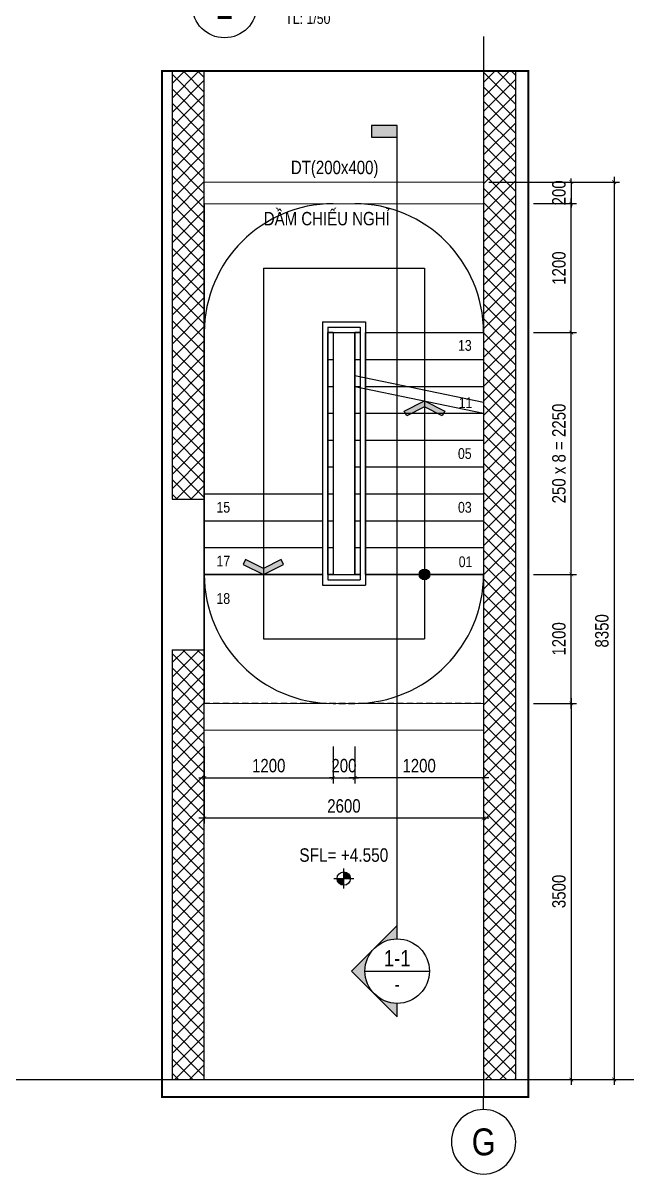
# Model space of a CAD drawing. Header units: millimetres. Extents: x 379264 to 1158416, y -283062 to 356890.
# Drawn here: x 868665 to 874288, y -23832 to -13122 of the extents above; entities that cross this region are included whole.
import ezdxf
from ezdxf.enums import TextEntityAlignment as Align

# ---------------------------------------------------------------- set-up
doc = ezdxf.new("R2010")
doc.units = ezdxf.units.MM
for name, pattern in [('BLOCK A - CHI TIET THANG 1$0$HIDDEN', [0.375, 0.25, -0.125]), ('BLOCK C - CHI TIET THANG 6$0$$0$HIDDEN', [0.375, 0.25, -0.125]), ('CENTER', [2, 1.25, -0.25, 0.25, -0.25]), ('HIDDEN', [9.525, 6.35, -3.175]), ('mb_loi thang 2-19 twc$0$Hidden21', [3, 2, -1])]:
    doc.linetypes.add(name, pattern=pattern)
doc.layers.add("'S_General_Hidden_1 Thin", color=1, linetype='HIDDEN', lineweight=18)
doc.layers.add('S_Concrete_Cont_2 Normal', color=2, linetype='Continuous', lineweight=13)
for name, color, linetype in [('01PM. TEXT A', 3, 'Continuous'), ('02PM. TEXT B', 4, 'Continuous'), ('03PM. TEXT C', 1, 'Continuous'), ('05PM. FRAME', 4, 'Continuous'), ('07PM. WACO', 6, 'Continuous'), ('11PM. DIM', 2, 'Continuous'), ('12PM. GRID', 8, 'CENTER'), ('13PM. HATCH', 8, 'Continuous'), ('BLOCK A - CHI TIET THANG 1$0$Ky hieu Truc', 1, 'Continuous'), ('BLOCK C - CHI TIET THANG 6$0$Number Step', 94, 'Continuous'), ('mb tang 1 TWA$0$Staircase', 30, 'Continuous'), ('mb tang 2 TWA$0$Staircase', 30, 'Continuous'), ('mb_loi thang 2-19 twc$0$Staircase', 30, 'Continuous'), ('mb_loi thang 2-19 twc$0$Staircase Hidden', 34, 'mb_loi thang 2-19 twc$0$Hidden21')]:
    doc.layers.add(name, color=color, linetype=linetype)
doc.styles.add('[PMDC2013]STYLE', font='arial.ttf', dxfattribs={"width": 0.8})
doc.styles.add('BLOCK A - CHI TIET THANG 1$0$VNI-HelveC', font='VHELVCN_0.TTF')
doc.styles.add('BLOCK C - CHI TIET THANG 6$0$$0$Title Block Bold', font='VHELVEB_0.TTF')
doc.styles.add('BLOCK C - CHI TIET THANG 6$0$VNI-HelveC', font='VHELVCN_0.TTF')
doc.styles.add('BLOCK C - CHI TIET THANG 6$0$VNI-HelveCB', font='VHELVCB_0.TTF')
doc.dimstyles.new('BLOCK A - CHI TIET THANG 1$0$Dim 50 (A1-A2)', dxfattribs={"dimscale": 50, "dimtxt": 2.5, "dimasz": 0.7, "dimexe": 1, "dimexo": 1, "dimgap": 1, "dimtad": 1, "dimdec": 0, "dimzin": 12, "dimdsep": 46, "dimtxsty": '[PMDC2013]STYLE', "dimblk": 'ARCHTICK', "dimcen": 0, "dimdle": 1, "dimclrd": 2, "dimclre": 2, "dimclrt": 4, "dimadec": 0, "dimazin": 0, "dimtfac": 1, "dimtdec": 0, "dimtix": 1, "dimtmove": 2, "dimatfit": 3, "dimldrblk": 'ARCHTICK', "dimfxl": 1, "dimtolj": 1, "dimtzin": 0, "dimarcsym": 0})

# ---------------------------------------------------------------- blocks, each defined once
blk = doc.blocks.new('BLOCK C - CHI TIET THANG 6$0$HTT-Title')
at = {"lineweight": -2}
blk.add_line((6, 0), (11, 0), dxfattribs=at)
at = {"linetype": 'ByBlock', "lineweight": -2}
blk.add_circle((0, 0), 6, dxfattribs=at)
at = {"linetype": 'ByBlock', "lineweight": -2, "style": 'BLOCK C - CHI TIET THANG 6$0$VNI-HelveCB'}
blk.add_attdef('DWG.NAME', text='', height=5, dxfattribs=at).set_placement((11, 0), align=Align.BOTTOM_LEFT)
blk.add_attdef('NUMBER', text='', height=5, dxfattribs=at).set_placement((0, 0), align=Align.MIDDLE_CENTER)
at = {"linetype": 'ByBlock', "lineweight": -2, "style": 'BLOCK C - CHI TIET THANG 6$0$VNI-HelveC'}
blk.add_attdef('SCALE', text='', height=2, dxfattribs=at).set_placement((11.32, -1.41), align=Align.TOP_LEFT)
blk = doc.blocks.new('BLOCK A - CHI TIET THANG 1$0$13123123213')
at = {"linetype": 'ByBlock'}
h = blk.add_hatch(color=0, dxfattribs=at)
h.paths.add_polyline_path([(0, 1), (0, 0), (1, 0, 0.414214)])
h.paths.add_polyline_path([(0, 0), (-1, 0, 0.414214), (0, -1)])
at = {"color": 0, "linetype": 'ByBlock'}
for p, q in [((-1.5, 0), (1.5, 0)), ((0, -1.5), (0, 1.5))]:
    blk.add_line(p, q, dxfattribs=at)
blk.add_circle((0, 0), 1, dxfattribs=at)
at = {"color": 0, "linetype": 'ByBlock', "lineweight": -2, "style": 'BLOCK A - CHI TIET THANG 1$0$VNI-HelveC'}
for tag, p in [('TEXT1', (0, 10.5)), ('TEXT2', (0, 7)), ('TEXT3', (0, 3.5))]:
    blk.add_attdef(tag, text='', height=2, dxfattribs=at).set_placement(p, align=Align.MIDDLE_CENTER)
blk = doc.blocks.new('_ArchTick')
at = {"color": 0, "linetype": 'ByBlock', "const_width": 0.15}
blk.add_lwpolyline([(-0.5, -0.5), (0.5, 0.5)], dxfattribs=at)
blk = doc.blocks.new('*D917')
at = {"layer": '11PM. DIM', "color": 2, "lineweight": -2, "transparency": 16777216}
blk.add_line((873769, -19503), (873769, -18203), dxfattribs=at)
at = {"layer": '11PM. DIM', "lineweight": -2, "transparency": 16777216}
for p, q in [((873419, -18253), (873819, -18253)), ((873419, -19453), (873819, -19453))]:
    blk.add_line(p, q, dxfattribs=at)
at = {"layer": 'Defpoints', "color": 0, "transparency": 16777216}
for p in [(873369, -18253), (873769, -18253), (873369, -19453)]:
    blk.add_point(p, dxfattribs=at)
at = {"layer": '11PM. DIM', "color": 2, "lineweight": -2, "transparency": 16777216, "xscale": 35, "yscale": 35, "zscale": 35}
for p, rotation in [((873769, -18253), 90), ((873769, -19453), 270)]:
    blk.add_blockref('_ArchTick', p, dxfattribs=dict(at, rotation=rotation))
at = {"layer": '11PM. DIM', "color": 4, "transparency": 16777216, "insert": (873655, -18853), "char_height": 125, "attachment_point": 5, "rotation": 90, "style": '[PMDC2013]STYLE'}
blk.add_mtext('\\A1;1200', dxfattribs=at)
blk = doc.blocks.new('*D918')
at = {"layer": '11PM. DIM', "color": 2, "lineweight": -2, "transparency": 16777216}
blk.add_line((873769, -18303), (873769, -15953), dxfattribs=at)
at = {"layer": '11PM. DIM', "lineweight": -2, "transparency": 16777216}
for p, q in [((873419, -16003), (873819, -16003)), ((873419, -18253), (873819, -18253))]:
    blk.add_line(p, q, dxfattribs=at)
at = {"layer": 'Defpoints', "color": 0, "transparency": 16777216}
for p in [(873369, -16003), (873769, -16003), (873369, -18253)]:
    blk.add_point(p, dxfattribs=at)
at = {"layer": '11PM. DIM', "color": 2, "lineweight": -2, "transparency": 16777216, "xscale": 35, "yscale": 35, "zscale": 35}
for p, rotation in [((873769, -16003), 90), ((873769, -18253), 270)]:
    blk.add_blockref('_ArchTick', p, dxfattribs=dict(at, rotation=rotation))
at = {"layer": '11PM. DIM', "color": 4, "transparency": 16777216, "insert": (873655, -17128), "char_height": 125, "attachment_point": 5, "rotation": 90, "style": '[PMDC2013]STYLE'}
blk.add_mtext('\\A1;250 x 8 = 2250', dxfattribs=at)
blk = doc.blocks.new('*D919')
at = {"layer": '11PM. DIM', "color": 2, "lineweight": -2, "transparency": 16777216}
blk.add_line((873769, -16053), (873769, -14753), dxfattribs=at)
at = {"layer": '11PM. DIM', "lineweight": -2, "transparency": 16777216}
for p, q in [((873419, -14803), (873819, -14803)), ((873419, -16003), (873819, -16003))]:
    blk.add_line(p, q, dxfattribs=at)
at = {"layer": 'Defpoints', "color": 0, "transparency": 16777216}
for p in [(873369, -14803), (873769, -14803), (873369, -16003)]:
    blk.add_point(p, dxfattribs=at)
at = {"layer": '11PM. DIM', "color": 2, "lineweight": -2, "transparency": 16777216, "xscale": 35, "yscale": 35, "zscale": 35}
for p, rotation in [((873769, -14803), 90), ((873769, -16003), 270)]:
    blk.add_blockref('_ArchTick', p, dxfattribs=dict(at, rotation=rotation))
at = {"layer": '11PM. DIM', "color": 4, "transparency": 16777216, "insert": (873655, -15403), "char_height": 125, "attachment_point": 5, "rotation": 90, "style": '[PMDC2013]STYLE'}
blk.add_mtext('\\A1;1200', dxfattribs=at)
blk = doc.blocks.new('*D920')
at = {"layer": '11PM. DIM', "color": 2, "lineweight": -2, "transparency": 16777216}
blk.add_line((874169, -14553), (874169, -23003), dxfattribs=at)
at = {"layer": '11PM. DIM', "lineweight": -2, "transparency": 16777216}
for p, q in [((873003, -14603), (874219, -14603)), ((873419, -22953), (874219, -22953))]:
    blk.add_line(p, q, dxfattribs=at)
at = {"layer": 'Defpoints', "color": 0, "transparency": 16777216}
for p in [(872953, -14603), (873369, -22953), (874169, -22953)]:
    blk.add_point(p, dxfattribs=at)
at = {"layer": '11PM. DIM', "color": 2, "lineweight": -2, "transparency": 16777216, "xscale": 35, "yscale": 35, "zscale": 35}
for p, rotation in [((874169, -14603), 90), ((874169, -22953), 270)]:
    blk.add_blockref('_ArchTick', p, dxfattribs=dict(at, rotation=rotation))
at = {"layer": '11PM. DIM', "color": 4, "transparency": 16777216, "insert": (874055, -18778), "char_height": 125, "attachment_point": 5, "rotation": 90, "style": '[PMDC2013]STYLE'}
blk.add_mtext('\\A1;8350', dxfattribs=at)
blk = doc.blocks.new('*D921')
at = {"layer": '11PM. DIM', "lineweight": -2, "transparency": 16777216}
for p, q in [((873419, -14603), (873819, -14603)), ((873419, -14803), (873819, -14803))]:
    blk.add_line(p, q, dxfattribs=at)
at = {"layer": '11PM. DIM', "color": 2, "lineweight": -2, "transparency": 16777216}
for p, q in [((873769, -14603), (873769, -14568)), ((873769, -14603), (873769, -14803)), ((873769, -14803), (873769, -14838))]:
    blk.add_line(p, q, dxfattribs=at)
at = {"layer": 'Defpoints', "color": 0, "transparency": 16777216}
for p in [(873369, -14603), (873369, -14803), (873769, -14803)]:
    blk.add_point(p, dxfattribs=at)
at = {"layer": '11PM. DIM', "color": 2, "lineweight": -2, "transparency": 16777216, "xscale": 35, "yscale": 35, "zscale": 35}
for p, rotation in [((873769, -14603), 270), ((873769, -14803), 90)]:
    blk.add_blockref('_ArchTick', p, dxfattribs=dict(at, rotation=rotation))
at = {"layer": '11PM. DIM', "color": 4, "transparency": 16777216, "insert": (873655, -14703), "char_height": 125, "attachment_point": 5, "rotation": 90, "style": '[PMDC2013]STYLE'}
blk.add_mtext('\\A1;200', dxfattribs=at)
blk = doc.blocks.new('mb_loi thang 2-19 twc$0$Arrow 60')
at = {"linetype": 'ByBlock', "lineweight": -2}
h = blk.add_hatch(color=0, dxfattribs=at)
h.paths.add_polyline_path([(1.88, 0.94), (1.65, 1.38), (0, 0.56), (-1.65, 1.38), (-1.88, 0.94), (0, 0)], flags=17)
h.paths.add_polyline_path([(1.65, 1.38), (1.88, 0.94), (0, 0), (-1.88, 0.94), (-1.65, 1.38), (0, 0.56)])
blk.add_hatch(color=0, dxfattribs=at).paths.add_polyline_path([(1.65, 1.38), (1.88, 0.94), (0, 0), (-1.88, 0.94), (-1.65, 1.38), (0, 0.56)])
at = {"color": 0, "linetype": 'ByBlock', "lineweight": -2}
blk.add_lwpolyline([(1.65, 1.38), (1.88, 0.94), (0, 0), (-1.88, 0.94), (-1.65, 1.38), (0, 0.56)], close=True, dxfattribs=at)
blk = doc.blocks.new('mb_loi thang 2-19 twc$0$Dot')
at = {"linetype": 'ByBlock', "lineweight": -2}
h = blk.add_hatch(color=0, dxfattribs=at)
edge = h.paths.add_edge_path()
edge.add_arc((0, 0), 0.5, 0, 360)
at = {"color": 0, "linetype": 'ByBlock', "lineweight": -2}
blk.add_line((0, -1), (0, 1), dxfattribs=at)
blk.add_circle((0, 0), 0.5, dxfattribs=at)
blk = doc.blocks.new('BLOCK C - CHI TIET THANG 6$0$Number Step')
at = {"color": 0, "linetype": 'ByBlock', "lineweight": -2, "style": 'BLOCK C - CHI TIET THANG 6$0$VNI-HelveCB'}
blk.add_attdef('TEXT', text='', height=2, dxfattribs=at).set_placement((0, 0), align=Align.MIDDLE)
blk = doc.blocks.new('*D889')
at = {"layer": '11PM. DIM', "lineweight": -2, "transparency": 16777216}
for p, q in [((871753, -19854), (871753, -20197)), ((872953, -19854), (872953, -20197))]:
    blk.add_line(p, q, dxfattribs=at)
at = {"layer": '11PM. DIM', "color": 2, "lineweight": -2, "transparency": 16777216}
blk.add_line((873003, -20147), (871703, -20147), dxfattribs=at)
at = {"layer": 'Defpoints', "color": 0, "transparency": 16777216}
for p in [(871753, -19804), (872953, -19804), (871753, -20147)]:
    blk.add_point(p, dxfattribs=at)
at = {"layer": '11PM. DIM', "color": 2, "lineweight": -2, "transparency": 16777216, "xscale": 35, "yscale": 35, "zscale": 35, "rotation": 180}
blk.add_blockref('_ArchTick', (871753, -20147), dxfattribs=at)
at = {"layer": '11PM. DIM', "color": 2, "lineweight": -2, "transparency": 16777216, "xscale": 35, "yscale": 35, "zscale": 35}
blk.add_blockref('_ArchTick', (872953, -20147), dxfattribs=at)
at = {"layer": '11PM. DIM', "color": 4, "transparency": 16777216, "insert": (872353, -20033), "char_height": 125, "attachment_point": 5, "style": '[PMDC2013]STYLE'}
blk.add_mtext('\\A1;1200', dxfattribs=at)
blk = doc.blocks.new('*D890')
at = {"layer": '11PM. DIM', "lineweight": -2, "transparency": 16777216}
for p, q in [((871553, -19854), (871553, -20197)), ((871753, -19854), (871753, -20197))]:
    blk.add_line(p, q, dxfattribs=at)
at = {"layer": '11PM. DIM', "color": 2, "lineweight": -2, "transparency": 16777216}
for p, q in [((871553, -20147), (871518, -20147)), ((871553, -20147), (871753, -20147)), ((871753, -20147), (871788, -20147))]:
    blk.add_line(p, q, dxfattribs=at)
at = {"layer": 'Defpoints', "color": 0, "transparency": 16777216}
for p in [(871553, -19804), (871753, -19804), (871753, -20147)]:
    blk.add_point(p, dxfattribs=at)
at = {"layer": '11PM. DIM', "color": 2, "lineweight": -2, "transparency": 16777216, "xscale": 35, "yscale": 35, "zscale": 35}
blk.add_blockref('_ArchTick', (871553, -20147), dxfattribs=at)
at = {"layer": '11PM. DIM', "color": 2, "lineweight": -2, "transparency": 16777216, "xscale": 35, "yscale": 35, "zscale": 35, "rotation": 180}
blk.add_blockref('_ArchTick', (871753, -20147), dxfattribs=at)
at = {"layer": '11PM. DIM', "color": 4, "transparency": 16777216, "insert": (871653, -20033), "char_height": 125, "attachment_point": 5, "style": '[PMDC2013]STYLE'}
blk.add_mtext('\\A1;200', dxfattribs=at)
blk = doc.blocks.new('*D891')
at = {"layer": '11PM. DIM', "lineweight": -2, "transparency": 16777216}
for p, q in [((870353, -19854), (870353, -20197)), ((871553, -19854), (871553, -20197))]:
    blk.add_line(p, q, dxfattribs=at)
at = {"layer": '11PM. DIM', "color": 2, "lineweight": -2, "transparency": 16777216}
blk.add_line((870303, -20147), (871603, -20147), dxfattribs=at)
at = {"layer": 'Defpoints', "color": 0, "transparency": 16777216}
for p in [(870353, -19804), (871553, -19804), (871553, -20147)]:
    blk.add_point(p, dxfattribs=at)
at = {"layer": '11PM. DIM', "color": 2, "lineweight": -2, "transparency": 16777216, "xscale": 35, "yscale": 35, "zscale": 35, "rotation": 180}
blk.add_blockref('_ArchTick', (870353, -20147), dxfattribs=at)
at = {"layer": '11PM. DIM', "color": 2, "lineweight": -2, "transparency": 16777216, "xscale": 35, "yscale": 35, "zscale": 35}
blk.add_blockref('_ArchTick', (871553, -20147), dxfattribs=at)
at = {"layer": '11PM. DIM', "color": 4, "transparency": 16777216, "insert": (870953, -20033), "char_height": 125, "attachment_point": 5, "style": '[PMDC2013]STYLE'}
blk.add_mtext('\\A1;1200', dxfattribs=at)
blk = doc.blocks.new('*D892')
at = {"layer": '11PM. DIM', "lineweight": -2, "transparency": 16777216}
for p, q in [((870353, -19854), (870353, -20572)), ((872953, -19854), (872953, -20572))]:
    blk.add_line(p, q, dxfattribs=at)
at = {"layer": '11PM. DIM', "color": 2, "lineweight": -2, "transparency": 16777216}
blk.add_line((873003, -20522), (870303, -20522), dxfattribs=at)
at = {"layer": 'Defpoints', "color": 0, "transparency": 16777216}
for p in [(870353, -19804), (872953, -19804), (870353, -20522)]:
    blk.add_point(p, dxfattribs=at)
at = {"layer": '11PM. DIM', "color": 2, "lineweight": -2, "transparency": 16777216, "xscale": 35, "yscale": 35, "zscale": 35, "rotation": 180}
blk.add_blockref('_ArchTick', (870353, -20522), dxfattribs=at)
at = {"layer": '11PM. DIM', "color": 2, "lineweight": -2, "transparency": 16777216, "xscale": 35, "yscale": 35, "zscale": 35}
blk.add_blockref('_ArchTick', (872953, -20522), dxfattribs=at)
at = {"layer": '11PM. DIM', "color": 4, "transparency": 16777216, "insert": (871653, -20408), "char_height": 125, "attachment_point": 5, "style": '[PMDC2013]STYLE'}
blk.add_mtext('\\A1;2600', dxfattribs=at)
blk = doc.blocks.new('BLOCK A - CHI TIET THANG 1$0$HTT-Grid')
at = {"layer": '05PM. FRAME', "linetype": 'ByBlock', "lineweight": -2}
blk.add_line((0, -2.5), (0, 0), dxfattribs=at)
blk.add_circle((0, -8.5), 6, dxfattribs=at)
at = {"layer": '03PM. TEXT C', "linetype": 'ByBlock', "lineweight": -2, "style": '[PMDC2013]STYLE', "width": 0.8}
blk.add_attdef('GRID', text='', height=5, dxfattribs=at).set_placement((0, -8.5), align=Align.MIDDLE)
blk = doc.blocks.new('GR')
at = {"layer": '13PM. HATCH'}
h = blk.add_hatch(dxfattribs=at)
h.set_pattern_fill('ANSI37', color=256, scale=30, angle=90, style=0)
h.set_pattern_definition([(135, (-2650, 10200), (-67.3519, -67.3519), []), (225, (-2650, 10200), (67.3519, -67.3519), [])])
h.paths.add_polyline_path([(-2900, 5400), (-2600, 5400), (-2600, 9385), (-2900, 9385)])
h.paths.add_polyline_path([(-2600, 4000), (-2900, 4000), (-2900, 0), (-2600, 0)])
at = {"layer": '07PM. WACO'}
for p, q in [((-2900, 5400), (-2600, 5400)), ((-2900, 4000), (-2600, 4000))]:
    blk.add_line(p, q, dxfattribs=at)
for points in [[(-2900, 9385), (-2900, 5400)], [(-2600, 5400), (-2600, 9385)], [(-2900, 4000), (-2900, 0), (-2600, 0), (-2600, 4000)]]:
    blk.add_lwpolyline(points, dxfattribs=at)
at = {"layer": 'mb tang 1 TWA$0$Staircase'}
blk.add_line((-2600, 3979), (-2600, 5400), dxfattribs=at)
at = {"layer": 'BLOCK A - CHI TIET THANG 1$0$Ky hieu Truc'}
ref = blk.add_blockref('BLOCK A - CHI TIET THANG 1$0$HTT-Grid', (0, -154), dxfattribs=dict(at, xscale=-50, yscale=50, zscale=50))
ref.add_attrib('GRID', 'G', dxfattribs={"layer": '0', "linetype": 'ByBlock', "lineweight": -2, "height": 250, "style": 'BLOCK A - CHI TIET THANG 1$0$VNI-HelveC'}).set_placement((1, -580), align=Align.MIDDLE)
blk = doc.blocks.new('*D927')
at = {"layer": '11PM. DIM', "color": 2, "lineweight": -2, "transparency": 16777216}
for p, q in [((873419, -19453), (873819, -19453)), ((873769, -19403), (873769, -23003)), ((873303, -22953), (873819, -22953))]:
    blk.add_line(p, q, dxfattribs=at)
at = {"layer": 'Defpoints', "color": 0, "transparency": 16777216}
for p in [(873369, -19453), (873253, -22953), (873769, -22953)]:
    blk.add_point(p, dxfattribs=at)
at = {"layer": '11PM. DIM', "color": 2, "lineweight": -2, "transparency": 16777216, "xscale": 35, "yscale": 35, "zscale": 35}
for p, rotation in [((873769, -19453), 90), ((873769, -22953), 270)]:
    blk.add_blockref('_ArchTick', p, dxfattribs=dict(at, rotation=rotation))
at = {"layer": '11PM. DIM', "color": 4, "transparency": 16777216, "insert": (873655, -21203), "char_height": 125, "attachment_point": 5, "rotation": 90, "style": '[PMDC2013]STYLE'}
blk.add_mtext('\\A1;3500', dxfattribs=at)
blk = doc.blocks.new('*U803')
blk.add_hatch(color=256).paths.add_polyline_path([(-480, 15734), (-480, 15519), (0, 15519), (0, 15734)])
h = blk.add_hatch(color=256)
edge = h.paths.add_edge_path()
edge.add_line((0, 600), (0, 849))
edge.add_line((0, 849), (-849, 0))
edge.add_line((-849, 0), (0, -849))
edge.add_line((0, -849), (0, -600))
edge.add_arc((0, 0), 600, 90, 270, ccw=False)
at = {"linetype": 'BLOCK C - CHI TIET THANG 6$0$$0$HIDDEN', "ltscale": 10}
blk.add_line((0, 600), (0, 15734), dxfattribs=at)
blk.add_line((-600, 0), (600, 0))
blk.add_lwpolyline([(-480, 15734), (-480, 15519), (0, 15519), (0, 15734)], close=True)
blk.add_lwpolyline([(0, 600), (0, 849), (-849, 0), (0, -849), (0, -600, -1)], format="xyb", close=True)
blk.add_circle((0, 0), 600)
at = {"style": 'BLOCK C - CHI TIET THANG 6$0$$0$Title Block Bold', "flags": 8}
blk.add_attdef('VIEWNUMBER', text='', height=300, dxfattribs=at).set_placement((0, 0), align=Align.BOTTOM_CENTER)
blk.add_attdef('DRAWINGREFERENCE', text='', height=250, dxfattribs=at).set_placement((0, -120), align=Align.TOP_CENTER)

msp = doc.modelspace()

# ---------------------------------------------------------------- hatches: boundary and pattern name
at = {"layer": '13PM. HATCH'}
h = msp.add_hatch(dxfattribs=at)
h.set_pattern_fill('ANSI37', color=256, scale=30, angle=90, style=0)
h.set_pattern_definition([(135, (873202.98, -12753.19), (-67.3519, -67.3519), []), (225, (873202.98, -12753.19), (67.3519, -67.3519), [])])
h.paths.add_polyline_path([(873252.98, -13568.62), (872952.98, -13568.62), (872952.98, -22953.19), (873252.98, -22953.19)])

# ---------------------------------------------------------------- linework, layer by layer
at = {"layer": "'S_General_Hidden_1 Thin", "ltscale": 0.5}
for p, q in [((872952.98, -14803.18), (870352.98, -14803.18)), ((870352.98, -19703.18), (872954.2, -19703.18))]:
    msp.add_line(p, q, dxfattribs=at)
at = {"linetype": 'BLOCK A - CHI TIET THANG 1$0$HIDDEN', "ltscale": 10, "const_width": 20}
msp.add_lwpolyline([(869958.47, -23114.93), (869958.47, -13568.62), (873368.98, -13568.62), (873368.98, -23114.93)], close=True, dxfattribs=at)
at = {"layer": '07PM. WACO'}
msp.add_lwpolyline([(872952.98, -13568.62), (872952.98, -22953.19), (873252.98, -22953.19), (873252.98, -13568.62)], dxfattribs=at)
at = {"layer": '12PM. GRID', "ltscale": 3}
for p, q in [((872952.98, -13247.89), (872952.98, -23114.93)), ((863999.59, -22953.19), (884372.74, -22953.19))]:
    msp.add_line(p, q, dxfattribs=at)
at = {"layer": '13PM. HATCH'}
for p, q in [((870902.98, -15403.18), (870902.98, -18853.18)), ((870902.98, -15403.18), (872402.98, -15403.18)), ((870902.98, -15403.18), (870902.98, -18853.18)), ((870902.98, -15403.18), (872402.98, -15403.18)), ((872402.98, -15403.18), (872402.98, -18853.18)), ((872402.98, -15403.18), (872402.98, -18853.18)), ((871452.98, -15903.18), (871852.98, -15903.18)), ((871452.98, -15903.18), (871452.98, -18353.18)), ((871502.98, -15953.18), (871802.98, -15953.18)), ((871502.98, -15953.18), (871502.98, -18303.18)), ((871802.98, -15953.18), (871802.98, -18303.18)), ((871852.98, -15903.18), (871852.98, -18353.18)), ((870352.98, -18253.18), (870352.98, -16003.18)), ((871452.98, -16003.18), (871452.98, -18253.18)), ((871502.98, -16003.18), (871802.98, -16003.18)), ((871552.98, -16003.18), (871502.98, -16003.18)), ((871552.98, -16003.18), (871552.98, -18253.18)), ((871752.98, -16003.18), (871752.98, -18253.18)), ((871852.98, -16003.18), (872952.98, -16003.18)), ((871752.98, -16401.04), (872952.98, -16651.04)), ((871752.98, -16503.18), (872952.98, -16753.18)), ((870352.98, -18253.18), (871452.98, -18253.18)), ((871452.98, -18253.18), (870352.98, -18253.18)), ((871502.98, -18253.18), (871802.98, -18253.18)), ((871502.98, -18303.18), (871802.98, -18303.18)), ((871852.98, -18253.18), (872952.98, -18253.18)), ((871452.98, -18353.18), (871852.98, -18353.18)), ((870902.98, -18853.18), (872402.98, -18853.18)), ((870902.98, -18853.18), (872402.98, -18853.18))]:
    msp.add_line(p, q, dxfattribs=at)
at = {"layer": '13PM. HATCH', "linetype": 'Continuous'}
for p, q in [((871502.98, -16253.18), (871552.98, -16253.18)), ((871752.98, -16253.18), (871802.98, -16253.18)), ((871852.98, -16253.18), (872952.98, -16253.18)), ((871502.98, -16503.18), (871552.98, -16503.18)), ((871752.98, -16503.18), (871802.98, -16503.18)), ((871852.98, -16503.18), (872952.98, -16503.18)), ((871502.98, -16753.18), (871552.98, -16753.18)), ((871752.98, -16753.18), (871802.98, -16753.18)), ((871852.98, -16753.18), (872952.98, -16753.18)), ((871502.98, -17003.18), (871552.98, -17003.18)), ((871752.98, -17003.18), (871802.98, -17003.18)), ((871852.98, -17003.18), (872952.98, -17003.18)), ((871502.98, -17253.18), (871552.98, -17253.18)), ((871752.98, -17253.18), (871802.98, -17253.18)), ((871852.98, -17253.18), (872952.98, -17253.18)), ((870352.98, -17503.18), (871452.98, -17503.18)), ((871502.98, -17503.18), (871552.98, -17503.18)), ((871752.98, -17503.18), (871802.98, -17503.18)), ((871852.98, -17503.18), (872952.98, -17503.18)), ((870352.98, -17753.18), (871452.98, -17753.18)), ((871502.98, -17753.18), (871552.98, -17753.18)), ((871752.98, -17753.18), (871802.98, -17753.18)), ((871852.98, -17753.18), (872952.98, -17753.18)), ((870352.98, -18003.18), (871452.98, -18003.18)), ((871502.98, -18003.18), (871552.98, -18003.18)), ((871752.98, -18003.18), (871802.98, -18003.18)), ((871852.98, -18003.18), (872952.98, -18003.18))]:
    msp.add_line(p, q, dxfattribs=at)
at = {"layer": '13PM. HATCH'}
for points in [[(871552.98, -16003.18), (871552.98, -18253.18), (871502.98, -18253.18), (871502.98, -16003.18)], [(871802.98, -16003.18), (871802.98, -18253.18), (871752.98, -18253.18), (871752.98, -16003.18)], [(872952.98, -16003.18), (872952.98, -18253.18), (871852.98, -18253.18), (871852.98, -16003.18)]]:
    msp.add_lwpolyline(points, close=True, dxfattribs=at)
for centre, start, end in [((871552.98, -16003.18), 90, 180), ((871752.98, -16003.18), 0, 90), ((871552.98, -18253.18), 180, 270), ((871752.98, -18253.18), 270, 0)]:
    msp.add_arc(centre, 1200, start, end, dxfattribs=at)
at = {"layer": 'mb tang 2 TWA$0$Staircase'}
for p, q in [((870352.98, -14803.18), (870352.98, -19453.18)), ((872952.98, -14803.18), (872952.98, -19453.18))]:
    msp.add_line(p, q, dxfattribs=at)
at = {"layer": 'mb_loi thang 2-19 twc$0$Staircase'}
msp.add_line((871802.98, -16003.18), (871752.98, -16003.18), dxfattribs=at)
at = {"layer": 'mb_loi thang 2-19 twc$0$Staircase Hidden'}
for p, q in [((872952.98, -19453.18), (870352.98, -19453.18)), ((871552.98, -19453.18), (871752.98, -19453.18))]:
    msp.add_line(p, q, dxfattribs=at)
at = {"layer": 'S_Concrete_Cont_2 Normal', "ltscale": 7}
msp.add_line((870352.98, -14603.18), (872952.98, -14603.18), dxfattribs=at)
at = {"layer": 'S_Concrete_Cont_2 Normal', "ltscale": 0.8}
msp.add_line((870352.98, -19453.18), (872952.98, -19453.18), dxfattribs=at)

# ---------------------------------------------------------------- block references
at = {"layer": '01PM. TEXT A'}
ref = msp.add_blockref('BLOCK C - CHI TIET THANG 6$0$HTT-Title', (870541.2, -12959.81), dxfattribs=dict(at, xscale=50, yscale=50, zscale=50))
ref.add_attrib('NUMBER', '2', dxfattribs={"layer": '0', "color": 0, "linetype": 'ByBlock', "lineweight": -2, "height": 250, "style": 'BLOCK C - CHI TIET THANG 6$0$VNI-HelveCB'}).set_placement((870541.2, -12959.81), align=Align.MIDDLE_CENTER)
ref.add_attrib('DWG.NAME', '%%u MAËT BAÈNG TAÀNG HAÀM 1', dxfattribs={"layer": '0', "color": 3, "linetype": 'ByBlock', "lineweight": -2, "height": 250, "style": 'BLOCK C - CHI TIET THANG 6$0$VNI-HelveCB'}).set_placement((871091.2, -12959.81), align=Align.BOTTOM_LEFT)
ref.add_attrib('SCALE', 'TL: 1/50', dxfattribs={"layer": '0', "color": 0, "linetype": 'ByBlock', "lineweight": -2, "height": 100, "style": 'BLOCK C - CHI TIET THANG 6$0$VNI-HelveC'}).set_placement((871106.97, -13030.49), align=Align.TOP_LEFT)
at = {"layer": '02PM. TEXT B'}
ref = msp.add_blockref('BLOCK A - CHI TIET THANG 1$0$13123123213', (871651.72, -21082.91), dxfattribs=dict(at, xscale=62.5, yscale=62.5, zscale=62.5))
ref.add_attrib('TEXT3', 'SFL= +4.550', dxfattribs={"layer": '0', "color": 0, "linetype": 'ByBlock', "lineweight": -2, "height": 125, "style": 'BLOCK A - CHI TIET THANG 1$0$VNI-HelveC'}).set_placement((871651.72, -20864.16), align=Align.MIDDLE_CENTER)
at = {"layer": '07PM. WACO'}
ref = msp.add_blockref('*U803', (872148.7, -21944.22), dxfattribs=dict(at, xscale=0.5, yscale=0.5, zscale=0.5))
ref.add_attrib('VIEWNUMBER', '1-1', dxfattribs={"layer": '0', "height": 150, "style": 'BLOCK C - CHI TIET THANG 6$0$VNI-HelveCB'}).set_placement((872148.7, -21944.22), align=Align.BOTTOM_CENTER)
ref.add_attrib('DRAWINGREFERENCE', '-', dxfattribs={"layer": '0', "height": 125, "style": 'BLOCK C - CHI TIET THANG 6$0$VNI-HelveCB'}).set_placement((872148.7, -22004.22), align=Align.TOP_CENTER)
at = {"layer": '11PM. DIM'}
msp.add_blockref('GR', (872952.98, -22953.19), dxfattribs=at)
at = {"layer": '13PM. HATCH', "xscale": 100, "yscale": 100, "zscale": 100, "rotation": 180}
for name, p in [('mb_loi thang 2-19 twc$0$Arrow 60', (872402.98, -16638.6)), ('mb_loi thang 2-19 twc$0$Dot', (872402.98, -18253.18))]:
    msp.add_blockref(name, p, dxfattribs=at)
at = {"layer": '13PM. HATCH', "xscale": -100, "yscale": 100, "zscale": 100}
msp.add_blockref('mb_loi thang 2-19 twc$0$Arrow 60', (870902.98, -18253.18), dxfattribs=at)
at = {"layer": 'BLOCK C - CHI TIET THANG 6$0$Number Step'}
ref = msp.add_blockref('BLOCK C - CHI TIET THANG 6$0$Number Step', (872777.98, -16121.39), dxfattribs=dict(at, xscale=50, yscale=50, zscale=50, rotation=90))
ref.add_attrib('TEXT', '13', dxfattribs={"layer": '0', "color": 0, "linetype": 'ByBlock', "lineweight": -2, "height": 100, "style": 'BLOCK C - CHI TIET THANG 6$0$VNI-HelveCB'}).set_placement((872778.64, -16122.05), align=Align.MIDDLE)
ref = msp.add_blockref('BLOCK C - CHI TIET THANG 6$0$Number Step', (872777.98, -16647.96), dxfattribs=dict(at, xscale=50, yscale=50, zscale=50, rotation=90))
ref.add_attrib('TEXT', '11', dxfattribs={"layer": '0', "color": 0, "linetype": 'ByBlock', "lineweight": -2, "height": 100, "style": 'BLOCK C - CHI TIET THANG 6$0$VNI-HelveCB'}).set_placement((872785.18, -16655.16), align=Align.MIDDLE)
ref = msp.add_blockref('BLOCK C - CHI TIET THANG 6$0$Number Step', (872777.98, -17128.2), dxfattribs=dict(at, xscale=50, yscale=50, zscale=50, rotation=90))
ref.add_attrib('TEXT', '05', dxfattribs={"layer": '0', "color": 0, "linetype": 'ByBlock', "lineweight": -2, "height": 100, "style": 'BLOCK C - CHI TIET THANG 6$0$VNI-HelveCB'}).set_placement((872777.98, -17128.2), align=Align.MIDDLE)
ref = msp.add_blockref('BLOCK C - CHI TIET THANG 6$0$Number Step', (870529.52, -17628.2), dxfattribs=dict(at, xscale=50, yscale=50, zscale=50, rotation=90))
ref.add_attrib('TEXT', '15', dxfattribs={"layer": '0', "color": 0, "linetype": 'ByBlock', "lineweight": -2, "height": 100, "style": 'BLOCK C - CHI TIET THANG 6$0$VNI-HelveCB'}).set_placement((870529.79, -17628.46), align=Align.MIDDLE)
ref = msp.add_blockref('BLOCK C - CHI TIET THANG 6$0$Number Step', (872777.98, -17628.2), dxfattribs=dict(at, xscale=50, yscale=50, zscale=50, rotation=90))
ref.add_attrib('TEXT', '03', dxfattribs={"layer": '0', "color": 0, "linetype": 'ByBlock', "lineweight": -2, "height": 100, "style": 'BLOCK C - CHI TIET THANG 6$0$VNI-HelveCB'}).set_placement((872778.38, -17628.6), align=Align.MIDDLE)
ref = msp.add_blockref('BLOCK C - CHI TIET THANG 6$0$Number Step', (870529.52, -18128.2), dxfattribs=dict(at, xscale=50, yscale=50, zscale=50, rotation=90))
ref.add_attrib('TEXT', '17', dxfattribs={"layer": '0', "color": 0, "linetype": 'ByBlock', "lineweight": -2, "height": 100, "style": 'BLOCK C - CHI TIET THANG 6$0$VNI-HelveCB'}).set_placement((870530.06, -18128.73), align=Align.MIDDLE)
ref = msp.add_blockref('BLOCK C - CHI TIET THANG 6$0$Number Step', (872777.98, -18128.2), dxfattribs=dict(at, xscale=50, yscale=50, zscale=50, rotation=90))
ref.add_attrib('TEXT', '01', dxfattribs={"layer": '0', "color": 0, "linetype": 'ByBlock', "lineweight": -2, "height": 100, "style": 'BLOCK C - CHI TIET THANG 6$0$VNI-HelveCB'}).set_placement((872784.91, -18135.13), align=Align.MIDDLE)
ref = msp.add_blockref('BLOCK C - CHI TIET THANG 6$0$Number Step', (870529.52, -18477.19), dxfattribs=dict(at, xscale=50, yscale=50, zscale=50, rotation=90))
ref.add_attrib('TEXT', '18', dxfattribs={"layer": '0', "color": 0, "linetype": 'ByBlock', "lineweight": -2, "height": 100, "style": 'BLOCK C - CHI TIET THANG 6$0$VNI-HelveCB'}).set_placement((870529.66, -18477.32), align=Align.MIDDLE)

# ---------------------------------------------------------------- texts
at = {"layer": '01PM. TEXT A', "style": '[PMDC2013]STYLE', "width": 0.8}
for s, p in [('DT(200x400)', (871159.02, -14528.25)), ('DẦM CHIẾU NGHỈ ', (870907.02, -15004.69))]:
    msp.add_text(s, height=125, dxfattribs=at).set_placement(p)

# ---------------------------------------------------------------- dimensions: what is measured, and where the dimension line sits
at = {"layer": '11PM. DIM'}
for base, p1, p2, angle, picture, middle in [((874168.98, -22953.19), (872952.98, -14603.18), (873368.98, -22953.19), 90, '*D920', (874055.12, -18778.19)), ((873768.98, -14803.18), (873368.98, -14603.19), (873368.98, -14803.18), 90, '*D921', (873655.16, -14703.19)), ((873768.98, -14803.18), (873368.98, -16003.07), (873368.98, -14803.18), 90, '*D919', (873655.16, -15403.13)), ((873768.98, -18253.19), (873368.98, -19453.18), (873368.98, -18253.19), 90, '*D917', (873655.16, -18853.19)), ((870352.87, -20521.69), (872952.87, -19803.94), (870352.87, -19803.94), 180, '*D892', (871652.87, -20407.87)), ((871752.98, -20146.69), (872952.98, -19803.94), (871752.98, -19803.94), 180, '*D889', (872352.98, -20032.87))]:
    dim = msp.add_linear_dim(base=base, p1=p1, p2=p2, angle=angle, dimstyle='BLOCK A - CHI TIET THANG 1$0$Dim 50 (A1-A2)', override={"dimclre": 256}, dxfattribs=at)
    dim.commit()
    dim.dimension.update_dxf_attribs({"geometry": picture, "text_midpoint": middle})
dim = msp.add_linear_dim(base=(873768.98, -16003.07), p1=(873368.98, -18253.19), p2=(873368.98, -16003.07), angle=90, text='250 x 8 = <>', dimstyle='BLOCK A - CHI TIET THANG 1$0$Dim 50 (A1-A2)', override={"dimclre": 256}, dxfattribs=at)
dim.commit()
dim.dimension.update_dxf_attribs({"geometry": '*D918', "text_midpoint": (873655.16, -17128.13)})
dim = msp.add_linear_dim(base=(873768.98, -22953.19), p1=(873368.98, -19453.18), p2=(873252.98, -22953.19), angle=90, dimstyle='BLOCK A - CHI TIET THANG 1$0$Dim 50 (A1-A2)', dxfattribs=at)
dim.commit()
dim.dimension.update_dxf_attribs({"geometry": '*D927', "text_midpoint": (873655.12, -21203.19)})
for base, p1, p2, picture, middle in [((871552.98, -20146.69), (870352.98, -19803.94), (871552.98, -19803.94), '*D891', (870952.98, -20032.87)), ((871752.98, -20146.69), (871552.98, -19803.94), (871752.98, -19803.94), '*D890', (871652.98, -20032.87))]:
    dim = msp.add_linear_dim(base=base, p1=p1, p2=p2, dimstyle='BLOCK A - CHI TIET THANG 1$0$Dim 50 (A1-A2)', override={"dimclre": 256}, dxfattribs=at)
    dim.commit()
    dim.dimension.update_dxf_attribs({"geometry": picture, "text_midpoint": middle})

doc.saveas('drawing.dxf')
